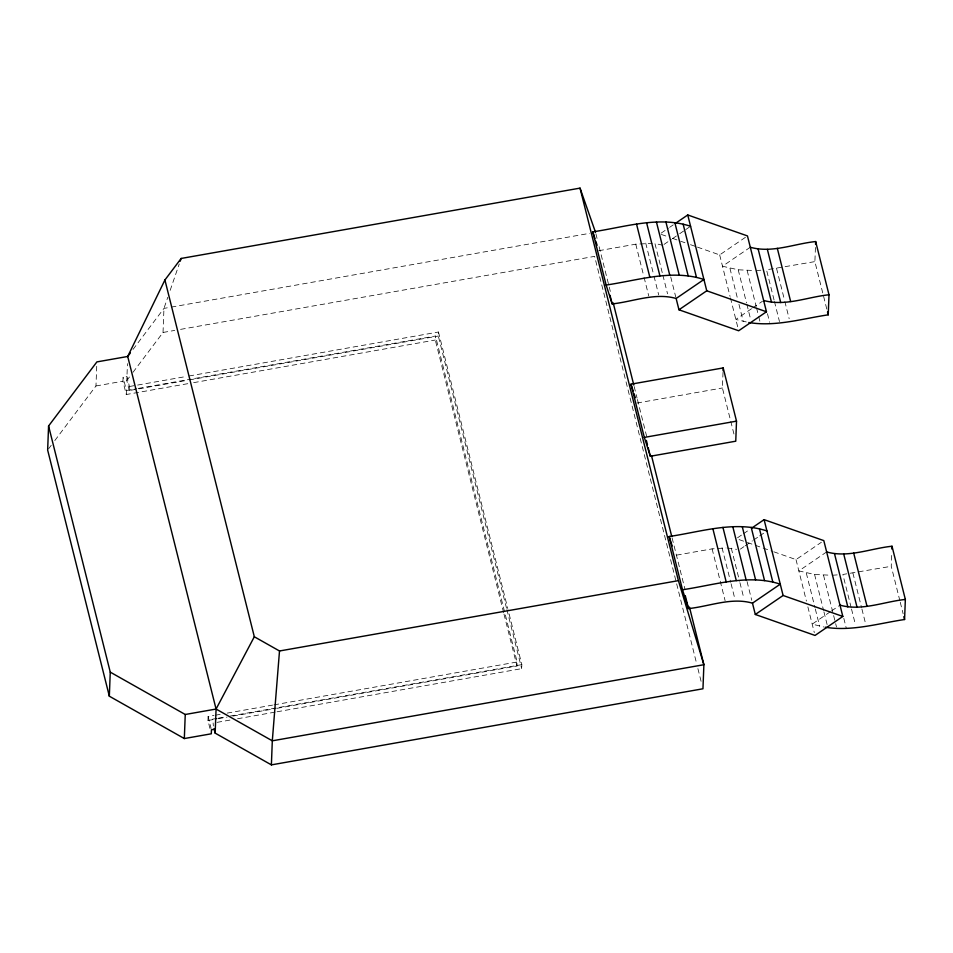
<?xml version="1.0" encoding="UTF-8"?>
<svg xmlns="http://www.w3.org/2000/svg" width="953" height="953" viewBox="0 0 953 953"><rect width="100%" height="100%" fill="white"/><g stroke="black" fill="none" stroke-linecap="round" stroke-linejoin="round"><path stroke-width="0.71" stroke-dasharray="4.76 3.57" d="M54.809 440.572L95.967 385.965L96.837 363.319M187.789 383.678L126.272 394.518L122.937 381.212L123.092 377.197L126.952 376.518L129.441 386.501L129.298 390.516L187.872 380.187M129.298 390.516L126.797 380.533L127.44 363.629M126.272 394.518L126.427 390.504L123.092 377.197M132.979 372.325L163.034 332.466L163.952 308.403L167.776 297.3M209.958 728.473L207.957 720.492L208.111 716.477L213.972 715.441M503.625 612.636L435.307 340.03L435.461 336.016L192.339 378.889M506.519 608.169L438.32 336.028L438.475 332.013L188.027 376.173M276.799 708.353L516.991 666.004L517.145 661.99L435.461 336.016M277.085 711.772L521.684 668.649L521.839 664.634L508.116 609.92M733.941 434.008L722.41 387.978L723.017 372.218M826.787 309.07L814.886 261.61L815.446 247.28M899.894 600.807L891.246 566.296L891.734 553.395M170.158 290.367L179.235 264.005M48.543 448.875L51.224 445.313M133.015 349.429L163.952 308.403L169.801 307.366M126.797 380.533L129.441 377.019M661.168 233.116L668.41 228.172M669.625 227.338L673.247 224.86M664.003 244.433L671.246 239.477M672.461 238.655L678.5 234.521M679.703 233.699L684.54 230.4M685.743 229.566L690.58 226.266M697.453 247.113L719.67 254.916L746.259 236.761M750.297 247.244L722.505 266.232L738.218 269.794L753.942 270.521M751.548 308.712L735.835 319.446L748.796 322.531M752.751 307.89L762.424 301.291M737.515 537.802L742.351 534.502M743.554 533.68L749.594 529.546M740.35 549.119L743.971 546.641M745.186 545.807L752.429 540.863M753.644 540.029L758.469 536.73M759.684 535.908L764.52 532.608M773.8 551.799L796.017 559.602L821.391 542.269M826.644 551.93L798.852 570.907L814.577 574.468L830.301 575.207M830.313 611.755L812.194 624.132L823.773 626.979M831.528 610.921L839.986 605.143M171.266 307.104L589.669 233.33M598.829 250.699L635.77 244.182L652.293 243.372M163.034 332.466L174.733 330.405M180.582 329.369L594.601 256.369L696.452 662.835M95.967 385.965L122.937 381.212M774.074 300.004L766.498 269.806L814.886 261.61M129.441 386.501L186.562 376.435M126.427 390.504L136.684 388.705M138.149 388.443L190.874 379.151M189.337 379.925L438.32 336.028M193.65 382.641L435.307 340.03M637.009 403.036L722.41 387.978M676.606 555.134L712.117 548.868L726.019 547.951M851.148 607.561L842.857 574.48L891.246 566.296M215.438 715.191L221.299 714.154M227.159 713.118L272.558 705.113M274.023 704.863L517.145 661.99M217.189 718.348L212.805 719.122L213.365 725.983M218.654 718.097L224.515 717.061M230.376 716.025L521.839 664.634M207.957 720.492L216.748 718.943M218.213 718.681L227.005 717.132M232.854 716.096L275.334 708.615M217.046 722.362L231.686 719.777M237.547 718.753L275.62 712.034M756.646 270.521L760.875 270.211M833.005 575.207L837.222 574.897M727.33 547.999L736.526 549.345M662.788 245.255L654.937 243.48L662.502 273.678M661.346 234.438L666.897 236.38M672.449 238.333L679.394 240.775M680.787 241.264L684.957 242.729M690.508 244.683L696.059 246.624M739.087 539.601L746.032 542.043M747.414 542.531L772.418 551.31M900.251 602.248L903.134 613.756M776.54 268.365L784.474 300.016M784.831 301.458L789.155 318.707M852.899 573.051L861.548 607.573M861.905 609.015L865.872 624.834M774.432 301.446L779.471 321.578M851.505 609.003L855.472 624.823M767.463 313.668L769.631 322.305M843.822 618.354L846.335 628.42M747.176 270.521L756.182 306.473M756.539 307.914L758.35 315.109M758.707 316.539L760.149 322.293M823.523 575.195L836.496 626.979M738.218 269.794L746.509 302.875M746.866 304.305L750.476 318.695M814.577 574.468L823.583 610.432M823.94 611.874L827.907 627.693M729.95 268.353L737.515 298.563M738.956 304.317L743.28 321.578M806.298 573.039L814.958 607.561M815.315 608.991L819.64 626.252M719.67 254.916L730.069 296.431M730.439 297.872L738.67 330.762M796.017 559.602L806.429 601.117M807.87 606.87L814.315 632.613M670.721 276.894L675.76 297.038M747.069 581.58L751.762 600.283M662.859 275.119L667.553 293.822M731.285 548.154L739.576 581.235M739.933 582.676L743.9 598.496M645.717 243.11L653.651 274.75M654.008 276.191L658.69 294.894M722.064 547.796L730.713 582.319M731.082 583.748L735.049 599.58M635.77 244.182L643.704 275.834M644.061 277.263L648.743 295.966M712.117 548.868L725.102 600.652M595.887 233.747L597.686 240.954M599.127 246.72L610.325 291.404M634.174 386.525L637.057 398.056M637.414 399.498L646.813 436.974M672.091 537.873L685.1 589.764M697.894 668.601L701.515 683.015M438.475 332.013L507.758 608.479M506.889 609.61L521.684 668.649M503.982 614.077L516.991 666.004M208.111 716.477L211.113 728.449"/><path stroke-width="1.43" d="M130.37 352.944L127.714 356.47L96.896 361.902L48.579 425.991L47.65 450.066L109.333 696.202L184.322 738.551L211.292 733.798L211.447 729.784L215.307 729.105M109.333 696.202L110.262 672.139L48.579 425.991M184.322 738.551L185.251 714.488L110.262 672.139M689.436 607.061L703.886 664.717L702.957 688.781L271.391 764.878L215.152 733.119L216.069 709.044L127.714 356.47L164.917 279.979L181.141 258.454L580.032 188.122L595.518 232.306M271.391 764.878L272.308 740.815L279.503 650.982L254.32 636.759L164.917 279.979M723.065 370.788L723.184 367.918L630.981 384.178L644.323 437.403L650.339 456.261L735.752 441.203L736.514 421.143L723.184 367.918M815.554 244.421L815.661 241.55C794.123 243.754 771.99 253.415 750.297 247.244M748.796 322.531C775.48 326.927 802.057 318.743 828.228 314.824L829.003 294.775L815.661 241.55M891.901 549.095L892.008 546.236C870.47 548.44 848.349 558.101 826.644 551.93M825.155 627.217C851.827 631.613 878.416 623.429 904.576 619.51L905.35 599.449L892.008 546.236M180.188 261.229L181.141 258.454M185.251 714.488L216.069 709.044L254.32 636.759M675.665 223.216L687.744 214.961L747.462 235.927L766.462 311.774L738.67 330.762L678.965 309.785L676.13 298.48C654.902 292.38 633.233 301.696 612.171 303.912L606.144 285.054L592.814 231.841C624.715 227.183 658.523 215.735 690.58 226.266M676.13 298.48L703.922 279.491C671.853 268.949 638.045 280.396 606.144 285.054M678.965 309.785L706.757 290.796L766.462 311.774M752.012 527.902L764.103 519.647L823.809 540.613L842.821 616.448L815.029 635.437L755.312 614.471L752.477 603.154C731.261 597.054 709.592 606.382 688.519 608.598L682.503 589.74L669.161 536.515C701.063 531.857 734.87 520.421 766.939 530.952M752.477 603.154L780.269 584.165C748.212 573.635 714.405 585.082 682.503 589.74M755.312 614.471L783.104 595.482L842.821 616.448M763.627 300.457C785.332 306.64 807.453 296.967 829.003 294.775M644.323 437.403L736.514 421.143M279.503 650.982L678.405 580.651L703.886 664.717L272.308 740.815L216.069 709.044M839.986 605.143C861.679 611.326 883.812 601.653 905.35 599.449M592.814 231.841L594.958 238.572M595.816 241.264L597.114 245.314M630.981 384.178L633.137 390.921M633.995 393.613L635.282 397.651M669.161 536.515L672.175 545.95M827.502 311.953L828.228 314.824M903.861 616.639L904.576 619.51M777.314 248.316L790.656 301.529M853.674 552.99L867.004 606.215M767.368 249.388L780.71 302.601M843.727 554.074L857.057 607.287M758.147 249.019L771.489 302.244M834.506 553.705L847.836 606.93M687.744 214.961L706.757 290.796M764.103 519.647L783.104 595.482M683.134 224.146L696.476 277.371M759.481 528.832L772.823 582.045M674.867 222.704L688.197 275.929M751.214 527.39L764.556 580.615M665.909 221.978L679.251 275.203M742.268 526.664L755.598 579.889M656.426 221.978L669.768 275.203M732.786 526.664L746.116 579.877M646.587 222.692L659.917 275.917M722.934 527.378L736.276 580.603M636.544 224.122L649.875 277.347M712.892 528.808L726.222 582.033M613.22 302.935L633.805 385.083M651.507 455.713L671.734 536.432M610.003 295.287L612.171 303.912M646.384 440.441L647.456 444.753M648.183 447.624L650.339 456.261M685.278 595.661L688.519 608.598M580.032 188.122L678.405 580.651M214.08 728.842L215.152 733.119"/></g></svg>
